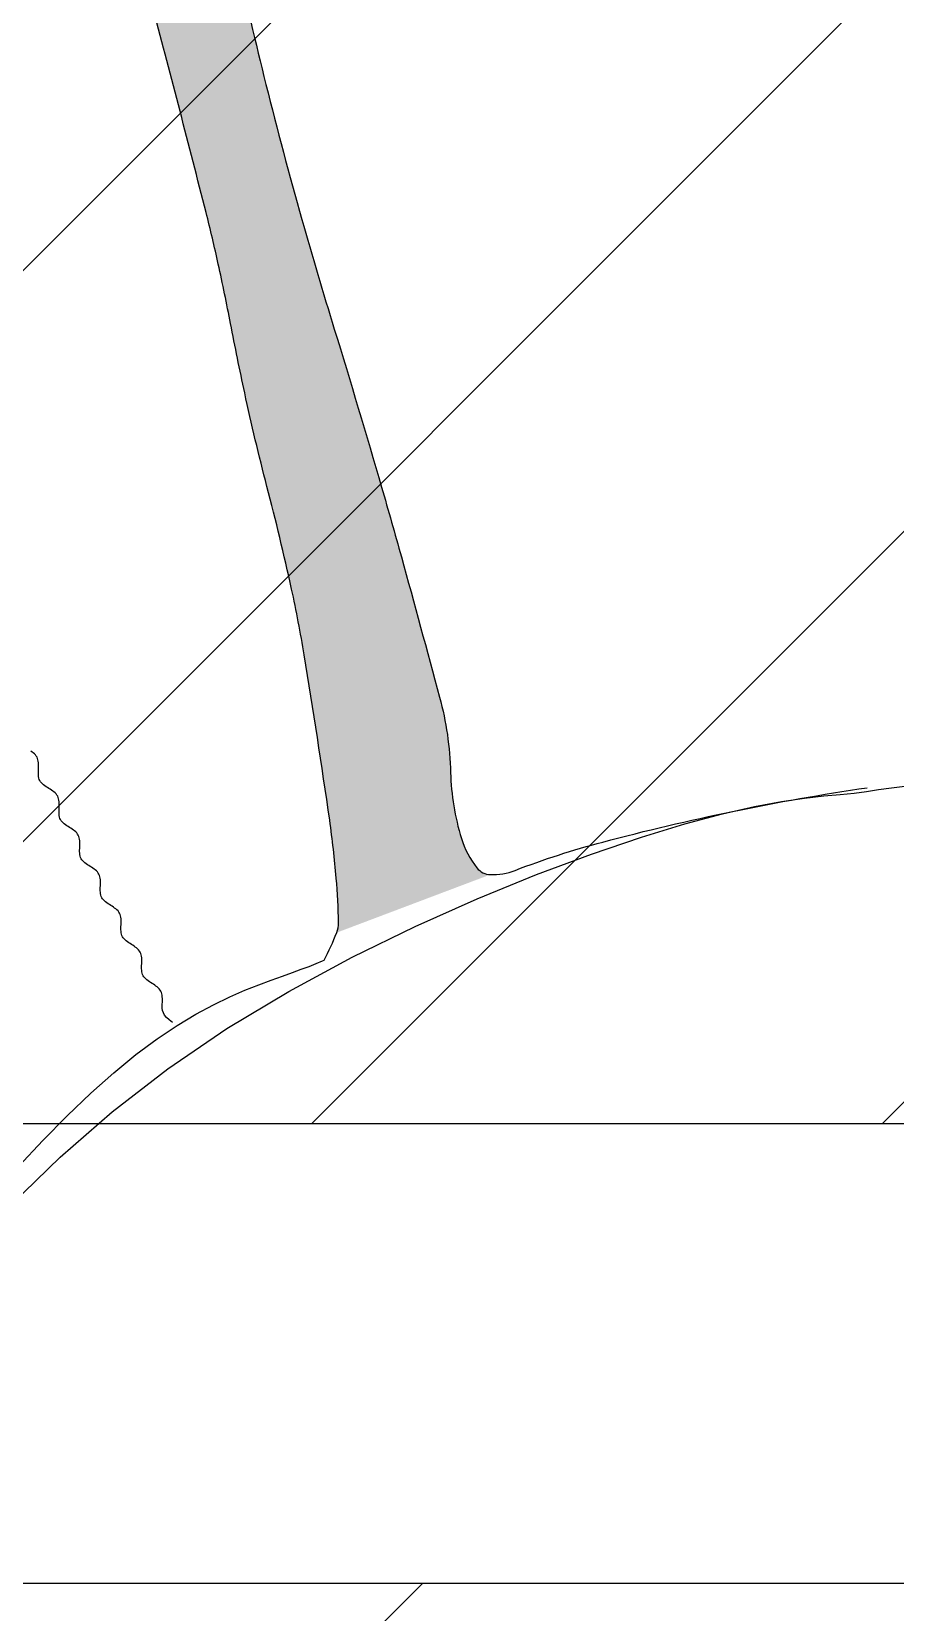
# Model space of a CAD drawing. Header units: metres. Extents: x 511779 to 512620, y 196282 to 196876.
# Drawn here: x 512546.58 to 512549.255, y 196392.411 to 196397.307 of the extents above; entities that cross this region are included whole.
import ezdxf

# ---------------------------------------------------------------- set-up
doc = ezdxf.new("R2010")
doc.units = ezdxf.units.M
doc.header["$MEASUREMENT"] = 0
doc.layers.get('0').update_dxf_attribs({"linetype": 'CONTINUOUS'})
for name, color, linetype in [('GRID', 7, 'CONTINUOUS'), ('KOP', 7, 'CONTINUOUS'), ('sungai', 45, 'CONTINUOUS')]:
    doc.layers.add(name, color=color, linetype=linetype)

msp = doc.modelspace()

# ---------------------------------------------------------------- hatches: boundary and pattern name
at = {"layer": 'KOP', "ltscale": 0.5}
h = msp.add_hatch(dxfattribs=at)
h.set_pattern_fill('ANSI31', color=1, scale=10, style=0)
h.set_pattern_definition([(45, (71.48764642782044, 0), (-0.8838834764831843, 0.8838834764831844), [])])
edge = h.paths.add_edge_path(flags=16)
edge.add_arc((512532.4233124773, 196433.4780518642), 3.056957776629637, 0, 360)
h.paths.add_polyline_path([(512523.8584816162, 196440.9503800698), (512543.8084816162, 196440.9503800698), (512543.8084816162, 196423.8503800698), (512523.8584816162, 196423.8503800698)])
h.paths.add_polyline_path([(512542.3834816162, 196440.9503800698), (512562.3334816162, 196440.9503800698), (512562.3334816162, 196423.8503800698), (512542.3834816162, 196423.8503800698)])
edge = h.paths.add_edge_path(flags=16)
edge.add_arc((512551.9547556879, 196433.4780518642), 3.056957776629637, 0, 360)
h.paths.add_polyline_path([(512560.9084816162, 196440.9503800698), (512580.8584816162, 196440.9503800698), (512580.8584816162, 196423.8503800698), (512560.9084816162, 196423.8503800698)])
edge = h.paths.add_edge_path(flags=16)
edge.add_arc((512570.1256127321, 196433.4780518642), 3.056957776629637, 0, 360)
h.paths.add_polyline_path([(512579.4334816162, 196425.2753800698), (512599.3834816162, 196425.2753800698), (512599.3834816162, 196408.1753800698), (512579.4334816162, 196408.1753800698)])
edge = h.paths.add_edge_path(flags=16)
edge.add_arc((512589.1438301366, 196417.6648362418), 3.056957776629637, 0, 360)
h.paths.add_polyline_path([(512560.9084816162, 196425.2753800698), (512580.8584816162, 196425.2753800698), (512580.8584816162, 196408.1753800698), (512560.9084816162, 196408.1753800698)])
h.paths.add_polyline_path([(512542.3834816162, 196425.2753800698), (512562.3334816162, 196425.2753800698), (512562.3334816162, 196408.1753800698), (512542.3834816162, 196408.1753800698)])
h.paths.add_polyline_path([(512523.8584816162, 196425.2753800698), (512543.8084816162, 196425.2753800698), (512543.8084816162, 196408.1753800698), (512523.8584816162, 196408.1753800698)])
h.paths.add_polyline_path([(512505.3334816162, 196425.2753800698), (512525.2834816162, 196425.2753800698), (512525.2834816162, 196408.1753800698), (512505.3334816162, 196408.1753800698)])
h.paths.add_polyline_path([(512523.8584816162, 196409.6003800698), (512543.8084816162, 196409.6003800698), (512543.8084816162, 196392.5003800698), (512523.8584816162, 196392.5003800698)])
h.paths.add_polyline_path([(512505.3334816162, 196409.6003800698), (512525.2834816162, 196409.6003800698), (512525.2834816162, 196392.5003800698), (512505.3334816162, 196392.5003800698)])
h.paths.add_polyline_path([(512542.3834816162, 196409.6003800698), (512562.3334816162, 196409.6003800698), (512562.3334816162, 196392.5003800698), (512542.3834816162, 196392.5003800698)])
h.paths.add_polyline_path([(512560.9084816162, 196409.6003800698), (512580.8584816162, 196409.6003800698), (512580.8584816162, 196392.5003800698), (512560.9084816162, 196392.5003800698)])
h.paths.add_polyline_path([(512579.4334816162, 196409.6003800698), (512599.3834816162, 196409.6003800698), (512599.3834816162, 196392.5003800698), (512579.4334816162, 196392.5003800698)])
h.paths.add_polyline_path([(512597.9584816162, 196393.9253800698), (512617.9084816162, 196393.9253800698), (512617.9084816162, 196376.8253800698), (512597.9584816162, 196376.8253800698)])
h.paths.add_polyline_path([(512579.4334816162, 196393.9253800698), (512599.3834816162, 196393.9253800698), (512599.3834816162, 196376.8253800698), (512579.4334816162, 196376.8253800698)])
h.paths.add_polyline_path([(512560.9084816162, 196393.9253800698), (512580.8584816162, 196393.9253800698), (512580.8584816162, 196376.8253800698), (512560.9084816162, 196376.8253800698)])
h.paths.add_polyline_path([(512542.3834816162, 196393.9253800698), (512562.3334816162, 196393.9253800698), (512562.3334816162, 196376.8253800698), (512542.3834816162, 196376.8253800698)])
h.paths.add_polyline_path([(512523.8584816162, 196393.9253800698), (512543.8084816162, 196393.9253800698), (512543.8084816162, 196376.8253800698), (512523.8584816162, 196376.8253800698)])
edge = h.paths.add_edge_path(flags=16)
edge.add_arc((512571.015476445, 196385.1874459698), 3.056957776629637, 0, 360)
edge = h.paths.add_edge_path(flags=16)
edge.add_arc((512551.7902022585, 196384.4810332218), 3.056957776629637, 0, 360)
edge = h.paths.add_edge_path(flags=16)
edge.add_arc((512532.9876566586, 196384.4810332218), 3.056957776629637, 0, 360)
edge = h.paths.add_edge_path(flags=16)
edge.add_arc((512533.8991902632, 196400.4207571687), 3.056957776629637, 0, 360)
edge = h.paths.add_edge_path(flags=16)
edge.add_arc((512514.3970986343, 196399.6911002335), 3.056957776629637, 0, 360)
edge = h.paths.add_edge_path(flags=16)
edge.add_arc((512515.1553478268, 196416.9260769553), 3.056957776629637, 0, 360)
edge = h.paths.add_edge_path(flags=16)
edge.add_arc((512533.5705415693, 196417.021041805), 3.056957776629637, 0, 360)
edge = h.paths.add_edge_path(flags=16)
edge.add_arc((512552.1483038872, 196417.1058428977), 3.056957776629637, 0, 360)
edge = h.paths.add_edge_path(flags=16)
edge.add_arc((512552.9491663512, 196400.5564671168), 3.056957776629637, 0, 360)
edge = h.paths.add_edge_path(flags=16)
edge.add_arc((512570.3513969104, 196400.5564671168), 3.056957776629637, 0, 360)
edge = h.paths.add_edge_path(flags=16)
edge.add_arc((512570.2938623375, 196416.8525121193), 3.056957776629637, 0, 360)
edge = h.paths.add_edge_path(flags=16)
edge.add_arc((512589.2652339239, 196401.2037743192), 3.056957776629637, 0, 360)
edge = h.paths.add_edge_path(flags=16)
edge.add_arc((512589.7984543237, 196384.8210215771), 3.056957776629637, 0, 360)
edge = h.paths.add_edge_path(flags=16)
edge.add_arc((512608.2133144493, 196384.9435886213), 3.056957776629637, 0, 360)
at = {"layer": 'sungai', "ltscale": 30}
h = msp.add_hatch(color=43, dxfattribs=at)
edge = h.paths.add_edge_path()
edge.add_arc((512547.2417268115, 196413.8060877305), 1.14961096698713, 63.89802727587298, 82.73543165502663)
edge.add_arc((512491.0775430281, 196334.5208294637), 98.17866142761527, 54.911244679581614, 55.002431680407085, ccw=False)
edge.add_arc((512545.5529243925, 196410.1909680558), 5.061557771841332, 66.85516754150962, 67.19181327077649, ccw=False)
edge.add_arc((512295.1955055736, 195824.5065413689), 642.0113868958862, 66.82744383583139, 66.85516754150927, ccw=False)
edge.add_arc((512517.6508991935, 196344.2212253518), 76.68868710575855, 66.74722848305208, 66.8274437483048, ccw=False)
edge.add_arc((512546.7013640786, 196411.8289965655), 3.103768552227899, 64.6402637302246, 66.74722848305379, ccw=False)
edge.add_arc((512555.963709823, 196431.3708814972), 18.52205664290056, 244.6402637263179, 245.5027197517105)
edge.add_arc((512548.7263084832, 196415.4878557509), 1.067816899719684, 245.5027197517124, 263.4524389813078)
edge.add_arc((512548.554210623, 196413.9884393217), 0.4414436151168121, 55.369210146792284, 83.45243898183952, ccw=False)
edge.add_arc((512548.6624333672, 196414.1451368982), 0.2510065051970183, 39.12908113722608, 55.36921014679427, ccw=False)
edge.add_arc((512547.1040432955, 196412.8773537216), 2.259949958410749, 33.732877959701796, 39.129081135097294, ccw=False)
edge.add_arc((512548.3907964747, 196413.7365786136), 0.712693948872103, 14.086789602728118, 33.73287795969702, ccw=False)
edge.add_arc((512549.4119300787, 196413.9928193689), 0.3400990800439676, 194.0867896006054, 222.6832531701698)
edge.add_arc((512549.4008961857, 196413.9826435552), 0.325089283985113, 222.6832531701399, 239.7749019262604)
edge.add_arc((512549.399295527, 196413.9798961171), 0.3219095788869822, 239.7749019240731, 256.9513905410537)
edge.add_arc((512549.4296028598, 196414.1106653343), 0.4561449043017892, 256.9513905410399, 270.0000000001563)
edge.add_arc((512549.4296028598, 196413.7581551796), 0.1036347495821608, 270.0000000005732, 297.5819930159522)
edge.add_arc((512549.1905515245, 196414.2157684402), 0.6199248204091942, 297.5819930159476, 306.2960739592311)
edge.add_arc((512550.3019964226, 196412.7025022403), 1.257649240289869, 120.1810406888726, 126.2960739607137, ccw=False)
edge.add_arc((512556.3437521917, 196402.3138207884), 13.27544916714165, 119.02409677710449, 120.18104068888249, ccw=False)
edge.add_arc((512552.077646704, 196410.0024510732), 4.482571840173581, 117.0330211212545, 119.02409677677471, ccw=False)
edge.add_arc((512550.6461888739, 196412.80784706), 1.333076934270043, 111.3462104739807, 117.03302112125519, ccw=False)
edge.add_arc((512551.3487662829, 196411.0101146787), 3.263221159601108, 107.71235515126091, 111.3462104732732, ccw=False)
edge.add_arc((512550.5728221111, 196413.4396601646), 0.7127740171753699, 98.11999783608792, 107.7123551512604, ccw=False)
edge.add_arc((512550.5130486437, 196413.858602162), 0.2895893475989084, 83.04504119128751, 98.1199978356749, ccw=False)
edge.add_arc((512550.523971147, 196413.9481406616), 0.1993871082222329, 60.286096412873576, 83.04504119131599, ccw=False)
edge.add_arc((512550.2874455277, 196413.5337008207), 0.6765712972195709, 47.98853851374071, 60.28609641312079, ccw=False)
edge.add_arc((512549.4211814282, 196412.5720040166), 1.970895148944703, 42.914723340749674, 47.988538513739115, ccw=False)
edge.add_arc((512550.4968418773, 196413.5720846139), 0.5021519437385952, 32.853168724396596, 42.914723342174625, ccw=False)
edge.add_arc((512547.4722856166, 196411.6189163548), 4.102541759147614, 30.497038499301084, 32.85316872438159, ccw=False)
edge.add_arc((512549.7188768497, 196412.9421033165), 1.495245093202319, 26.59381890589492, 30.497038496905873, ccw=False)
edge.add_line((512551.055928804, 196413.6114686577), (512551.1931756653, 196413.3373189041))
edge.add_line((512551.1931756653, 196413.337318904), (512551.3715969485, 196412.9809243599))
edge.add_arc((512552.011082422, 196413.3010708463), 0.715147148054572, 206.5939835723025, 212.237706652579)
edge.add_arc((512543.8155028213, 196408.132503361), 8.974105394932414, 30.64510848038458, 32.2377066488491, ccw=False)
edge.add_arc((512546.1721620776, 196409.528733227), 6.234890053049857, 28.64064519919208, 30.645108480384692, ccw=False)
edge.add_arc((512549.8300654046, 196411.5264544189), 2.067019288382555, 25.15899677991348, 28.640645196874914, ccw=False)
edge.add_arc((512551.45611471, 196412.29019428), 0.2705408113081099, 4.527499059051991, 25.15899677993741, ccw=False)
edge.add_arc((512551.4693841861, 196412.2912450187), 0.2572297989126539, -16.637078307703973, 4.527499059391005, ccw=False)
edge.add_arc((512550.9474236389, 196412.4472160868), 0.8019956081808536, 335.2454560878623, 343.36292169230717, ccw=False)
edge.add_arc((512552.9685767632, 196411.5152573711), 1.423674403095843, 155.2454560892168, 161.3358069813043)
edge.add_arc((512561.1004910031, 196408.7684193456), 10.00698077917881, 161.3358069813028, 162.4537453466103)
edge.add_arc((512553.079205137, 196411.3046421867), 1.594284823404633, 162.4537453468898, 165.2548078369576)
edge.add_arc((512552.3986161607, 196411.4837652433), 0.8905189361140244, 165.2548078369534, 172.8661628386674)
edge.add_arc((512552.1907503079, 196411.509780977), 0.6810313918713412, 172.8661628388166, 181.5717575504527)
edge.add_arc((512552.8549621837, 196411.5280064378), 1.345493267019152, 181.5717575504504, 185.447095085033)
edge.add_arc((512557.874327343, 196412.0066390691), 6.387627318785857, 185.4470950849282, 187.2254365693942)
edge.add_arc((512558.7391790429, 196412.1162853489), 7.259401813551246, 187.2254365693948, 188.9837811944846)
edge.add_arc((512551.8125478342, 196411.0212245699), 0.2467434009324699, 188.9837811952088, 198.5318875234666)
edge.add_arc((512552.4655725371, 196411.2401277783), 0.935481288117238, 198.5318875234352, 202.645382436435)
edge.add_arc((512567.6357310322, 196417.5689578278), 17.37287154813221, 202.6453824354416, 203.5997253587827)
edge.add_arc((512578.3922426109, 196422.2683007836), 29.11111526526396, 203.5997253587829, 203.8918657233407)
edge.add_arc((512490.0511636821, 196383.1359267143), 67.50921865371183, 23.700025745336973, 23.891865770544882, ccw=False)
edge.add_arc((512545.4017359411, 196407.4331588826), 7.06055166727436, 21.395008480981915, 23.700025745336973, ccw=False)
edge.add_arc((512551.7298094021, 196409.9124678152), 0.2641197716317089, 9.456510584428088, 21.395008479506828, ccw=False)
edge.add_arc((512551.9233252393, 196409.9447002811), 0.06793793993417749, -20.006303973204012, 9.456510584515286, ccw=False)
edge.add_arc((512551.119875269, 196410.2372322694), 0.9229857859664844, 332.0817648582969, 339.993696025257, ccw=False)
edge.add_arc((512551.1684800515, 196410.2114775527), 0.8679791471358637, 321.916476779348, 332.08176485830154, ccw=False)
edge.add_arc((512552.1700383211, 196409.4266205524), 0.4044671103699586, 141.9164767798447, 156.8303252085464)
edge.add_arc((512552.8144641147, 196409.1508229467), 1.105429964442695, 156.8303252085614, 160.3224503991495)
edge.add_arc((512567.4842158936, 196403.90477547), 16.68498808984462, 160.3224503996383, 161.2211813522419)
edge.add_arc((512556.8599251257, 196407.5171968085), 5.463350854325975, 161.2211813522422, 164.0355820599073)
edge.add_arc((512551.6812312375, 196408.9986834741), 0.07691667864792957, 164.0355820605987, 187.9253578981436)
edge.add_arc((512551.6670167602, 196408.9967046398), 0.06256512302995652, 187.925357898124, 211.4616336508029)
edge.add_arc((512557.3386551199, 196412.4670672189), 6.711692743482559, 211.4616336495907, 213.7182518632312)
edge.add_arc((512553.7993176772, 196410.1049932721), 2.456542585860138, 213.718251863227, 217.9792188394085)
edge.add_arc((512551.2503540566, 196408.1150130459), 0.7772225323693522, 30.400178459421227, 37.97921884115459, ccw=False)
edge.add_arc((512551.7356408504, 196408.3997311486), 0.2145790658803145, 4.769572989988774, 30.400178459427707, ccw=False)
edge.add_arc((512551.8157985199, 196408.4064193101), 0.1341428583820998, -27.814847726951825, 4.769572989365486, ccw=False)
edge.add_arc((512550.7066477543, 196408.9915755462), 1.388185617428477, 329.0044135481136, 332.18515227301447, ccw=False)
edge.add_arc((512546.5813166793, 196411.4698920429), 6.200711891246029, 327.49958263670885, 329.00441354768515, ccw=False)
edge.add_arc((512531.8738064215, 196420.8397600559), 23.63932664595426, 326.9433190978712, 327.4995826367083, ccw=False)
edge.add_arc((512548.1034597902, 196410.2772586769), 4.275234003908229, 325.63526433626146, 326.94331909683126, ccw=False)
edge.add_arc((512550.8581498108, 196408.3935723444), 0.9380808297047674, 317.82660513457097, 325.6352643362604, ccw=False)
edge.add_arc((512548.6491305367, 196410.3947203839), 3.918745122816553, 314.00832932254747, 317.82660513453425, ccw=False)
edge.add_arc((512549.4330954276, 196409.5831371178), 2.790353192714945, 307.44145483810286, 314.0083293225484, ccw=False)
edge.add_arc((512550.4632873732, 196408.2377205635), 1.095820469735211, 296.9535833856356, 307.44145483824644, ccw=False)
edge.add_arc((512548.885474304, 196411.3405646761), 4.576788103722906, 294.6598790931944, 296.9535833856334, ccw=False)
edge.add_arc((512553.7519154916, 196400.7406172752), 7.086879189779041, 114.6598790901319, 116.5031112671274)
edge.add_arc((512554.5763379175, 196399.0873065345), 8.934339268379812, 116.5031112671258, 118.0672332284105)
edge.add_arc((512546.4773679397, 196414.2762292658), 8.278931438834487, 296.44237392996985, 298.06723321716134, ccw=False)
edge.add_arc((512549.2881098886, 196408.6245252062), 1.966877170913961, 287.85766118908947, 296.44237392996604, ccw=False)
edge.add_arc((512549.7241433813, 196407.2711209515), 0.5449670881587881, 271.50842965898926, 287.8576611891216, ccw=False)
edge.add_arc((512549.6390986938, 196410.5006887404), 3.775654430279531, 270.0000000000283, 271.5084296589814, ccw=False)
edge.add_arc((512549.6390986937, 196432.054761075), 25.32972676480232, 269.4176350125937, 270.00000000007645, ccw=False)
edge.add_arc((512549.6889447185, 196436.9586762387), 30.23389525286236, 268.9022520912507, 269.41763501259345, ccw=False)
edge.add_arc((512549.3130179546, 196417.3399812527), 10.61159890707003, 268.0323119531901, 268.902252091696, ccw=False)
edge.add_arc((512548.9833385958, 196407.7440449429), 1.010001011800526, 255.98068624988548, 268.0323119531956, ccw=False)
edge.add_arc((512548.8313835952, 196407.1354607446), 0.3827330876669681, 236.3432222737785, 255.9806862498633, ccw=False)
edge.add_line((512548.6192665388, 196406.8168842691), (512548.3722215652, 196406.9813741212))
edge.add_line((512548.3722215651, 196406.9813741212), (512548.1251771109, 196407.1458639734))
edge.add_arc((512545.4421335714, 196403.1162463498), 4.8411301189109, 56.3431008762033, 57.94747233305736)
edge.add_arc((512558.3306005421, 196423.7000894517), 19.44481597554472, 237.1469642329335, 237.9474723302199, ccw=False)
edge.add_arc((512548.1367912031, 196407.9145027731), 0.6539007336919926, 225.0920187812913, 237.1469642329426, ccw=False)
edge.add_arc((512547.2853524184, 196407.0603247129), 0.5521540588662465, 45.09201879382691, 58.21520847411955)
edge.add_arc((512547.4833744051, 196407.3798908534), 0.1762082843900862, 58.21520847409568, 90.00000000013486)
edge.add_arc((512547.4833744051, 196407.0091438393), 0.5469552984567032, 89.99999999989139, 107.8828869150067)
edge.add_arc((512547.5729251357, 196406.7316060466), 0.8385827315347488, 107.8828869150072, 118.0425765672596)
edge.add_arc((512547.3119593416, 196407.2215326911), 0.2834870076397223, 118.042576567263, 135.5616374879733)
edge.add_arc((512547.6530395356, 196406.8870746213), 0.7611876453159013, 135.5616374879375, 146.1706798666987)
edge.add_arc((512545.8529487171, 196408.0934648369), 1.405769739432076, 318.3691475270402, 326.1706798665502, ccw=False)
edge.add_arc((512544.6261932579, 196409.1838111557), 3.047044869216245, 314.9641070717009, 318.3691475270395, ccw=False)
edge.add_arc((512546.7664310547, 196407.0408901746), 0.01839365814093981, 270, 314.9641070712092, ccw=False)
edge.add_line((512546.7664310547, 196407.0224965164), (512546.505661447, 196407.0224965164))
edge.add_line((512546.505661447, 196407.0224965164), (512546.1625440341, 196407.0224965164))
edge.add_arc((512546.1625440341, 196406.4274059656), 0.5950905508880651, 89.99999999998005, 97.75553078798507)
edge.add_arc((512546.706927822, 196402.4302372477), 4.629159398551598, 97.75553078851445, 100.534367000554)
edge.add_arc((512546.205694633, 196405.1256257261), 1.887562462582182, 100.5343670005523, 107.2210827343458)
edge.add_arc((512546.0957767596, 196405.4802510145), 1.516292972785312, 107.2210827343364, 114.682690472045)
edge.add_arc((512545.8817707969, 196405.9459038561), 1.003817489517971, 114.6826904720428, 120.932022843194)
edge.add_arc((512547.2807373677, 196403.6113630722), 3.72543247662756, 120.9320228431578, 124.174786691746)
edge.add_arc((512547.068344942, 196403.9241850594), 3.347321199049488, 124.1747866917427, 131.2729428757325)
edge.add_arc((512545.327977051, 196405.9070920045), 0.7089883260051256, 131.2729428755007, 146.7331484205455)
edge.add_arc((512555.0815267857, 196399.5082820305), 12.37417162995115, 146.7331484205422, 147.5404309167503)
edge.add_arc((512517.306427582, 196423.5362164642), 32.3952348102663, 327.04149953840005, 327.54043091566746, ccw=False)
edge.add_arc((512530.7634389474, 196414.8109821388), 16.35712803537088, 325.87224730368257, 327.0414995383998, ccw=False)
edge.add_arc((512545.3367917594, 196404.933782324), 1.24803280924574, 145.8722473036737, 150.1061416263211)
edge.add_arc((512544.4929211553, 196405.4189090853), 0.2746543777027071, 150.1061416262988, 175.3575707069833)
edge.add_arc((512540.8012040289, 196405.7186892851), 3.429214344260171, 348.264426653875, 355.3575707070731, ccw=False)
edge.add_arc((512531.1051654814, 196407.7329213212), 13.33225903822807, 346.73292615171624, 348.2644266538771, ccw=False)
edge.add_arc((512546.7826572947, 196404.0364308336), 2.775124097459645, 166.7329261524767, 170.0901245779408)
edge.add_arc((512545.8380098449, 196404.2014659886), 1.816168724897871, 170.0901245779411, 175.0765542551511)
edge.add_arc((512550.7432264041, 196403.7789185221), 6.739551286980906, 175.0765542552664, 177.664482045759)
edge.add_arc((512548.3191627016, 196403.8777841293), 4.313472301949071, 177.6644820457609, 180.0000000000661)
edge.add_arc((512560.6268740469, 196403.8777841293), 16.62118364720641, 180.0000000000972, 181.1897164801807)
edge.add_arc((512547.0815909017, 196403.5964830772), 3.072979863598264, 181.1897164801831, 185.8335793020583)
edge.add_arc((512552.9931046151, 196404.2004532553), 9.015266827160355, 185.8335793020661, 188.5443424477396)
edge.add_arc((512545.4403111938, 196403.0657041946), 1.377705443183953, 188.5443424477345, 200.7961445530416)
edge.add_arc((512544.42998094, 196402.6819935273), 0.2969644483626047, 200.7961445531809, 227.3726918933252)
edge.add_arc((512544.4834330501, 196402.7400666838), 0.3758923874801714, 227.3726918933196, 247.1920736986922)
edge.add_arc((512544.5523634896, 196402.9039822393), 0.5537117194738906, 247.1920736990814, 263.4954949210102)
edge.add_arc((512545.3230129923, 196409.6631609244), 7.356681449886144, 263.4954949210033, 265.2295033936615)
edge.add_arc((512544.2601696849, 196396.9274529251), 5.423298759068223, 83.20989886696123, 85.22950339228652, ccw=False)
edge.add_arc((512542.612487045, 196383.0892366968), 19.35926253848603, 82.59791379518578, 83.20989886696242, ccw=False)
edge.add_arc((512548.3504798369, 196427.2567425731), 25.17940758787192, 262.5979137740602, 263.1345277876686)
edge.add_arc((512545.4663316327, 196403.3023998427), 1.052061142093289, 263.1345277876785, 272.5586205168944)
edge.add_arc((512545.5519616519, 196401.3861418786), 0.8661091019953499, 82.16949031815471, 92.55862051462623, ccw=False)
edge.add_arc((512545.6356816515, 196401.9949017656), 0.2516193637667276, 51.37531336429947, 82.16949031817438, ccw=False)
edge.add_arc((512545.622054525, 196401.9778464356), 0.2734501416213781, 21.865071078455003, 51.37531336372308, ccw=False)
edge.add_arc((512544.1090867629, 196401.3707084274), 1.90369184450221, 17.5462375065606, 21.865071078466315, ccw=False)
edge.add_arc((512544.4359769791, 196401.474066615), 1.560850586186892, 12.77636549138532, 17.54623750839488, ccw=False)
edge.add_arc((512464.7721037812, 196383.4094330119), 83.24722448118622, 12.544041559312689, 12.776365491384922, ccw=False)
edge.add_arc((512525.9066353687, 196397.0119426755), 20.61768495249275, 12.077210456809212, 12.544041561314828, ccw=False)
edge.add_arc((512518.9505736353, 196395.5235859588), 27.73119326806893, 11.703593947563604, 12.07721045680978, ccw=False)
edge.add_arc((512504.0169071506, 196392.429995379), 42.98192103271207, 11.403493155395779, 11.703593955242695, ccw=False)
edge.add_arc((512543.6587431653, 196400.4257067649), 2.541760756436245, 6.718214425169322, 11.403493155394926, ccw=False)
edge.add_arc((512542.1760380718, 196400.2510510704), 4.034717221155447, 2.9998545323933854, 6.718214425315182, ccw=False)
edge.add_arc((512545.3457150481, 196400.4171587322), 0.860690773607955, -9.941769180474694, 2.9998545323849726, ccw=False)
edge.add_arc((512548.0134065252, 196399.9495677709), 1.847670192688061, 170.0582308194612, 178.8810152514256)
edge.add_arc((512548.0687014757, 196399.948487725), 1.902975690293666, 178.8810152514183, 185.4471001847906)
edge.add_arc((512546.3847246781, 196399.7879082534), 0.2113600063452077, 185.4471001848513, 205.2366041549186)
edge.add_arc((512546.4430060611, 196399.8153788828), 0.2757910167650351, 205.2366041548972, 222.3094626802242)
edge.add_arc((512546.7032602268, 196400.0522705348), 0.6277141411640765, 222.3094626797885, 233.6024970538228)
edge.add_arc((512548.3241052303, 196402.250931825), 3.359243016107604, 233.6024970538247, 235.9060414259119)
edge.add_arc((512544.1047467586, 196396.0175497254), 4.167910384220716, 53.838032399414885, 55.906041440622914, ccw=False)
edge.add_arc((512543.7769228623, 196395.5690107612), 4.723478300387253, 52.159779813416606, 53.83803239941511, ccw=False)
edge.add_arc((512546.6245094903, 196399.2347809371), 0.08164454777362883, 39.36857577981169, 52.15977982351262, ccw=False)
edge.add_arc((512546.6517643075, 196399.2571432737), 0.04638977282865776, 9.473949166565376, 39.36857577978287, ccw=False)
edge.add_arc((512542.5763781712, 196398.5770622368), 4.17813061370721, 6.359155495728203, 9.47394916629338, ccw=False)
edge.add_arc((512525.1143151388, 196396.6309818513), 21.74830062459367, 5.733242683039691, 6.359155495727407, ccw=False)
edge.add_arc((512525.6367362114, 196396.6834325503), 21.2232531478233, 5.099634783879878, 5.733242681555282, ccw=False)
edge.add_arc((512544.2937046654, 196398.3484027545), 2.492140055623281, -4.344949506274816, 5.099634783882209, ccw=False)
edge.add_arc((512547.6500296829, 196398.0933912719), 0.8738588272226918, 175.6550504937954, 191.6383237706066)
edge.add_arc((512548.274819939, 196398.2220778689), 1.511764074358828, 191.6383237706069, 199.839383577663)
edge.add_arc((512543.0859966836, 196396.3499565973), 4.004459709226858, 14.803113117948612, 19.83938357763799, ccw=False)
edge.add_arc((512475.1879402495, 196378.406569495), 74.23345093243468, 14.303706382996722, 14.803113117948897, ccw=False)
edge.add_arc((512542.4727217426, 196395.5618806685), 4.796094113376609, 12.338852418416593, 14.303706385016426, ccw=False)
edge.add_arc((512539.7462761582, 196394.9654824077), 7.587007299045558, 10.915267973024527, 12.338852418416877, ccw=False)
edge.add_arc((512557.2257016732, 196398.3363200448), 10.21447754672301, 190.91526797518, 192.1421633576529)
edge.add_arc((512553.9283332431, 196397.6268870847), 6.841654739489122, 192.1421633576533, 194.6388155552031)
edge.add_arc((512539.3674242491, 196393.8235188003), 8.207786480611174, 12.359419048206973, 14.638815553290499, ccw=False)
edge.add_arc((512543.5068755386, 196394.7305630895), 3.970123643557412, 9.356208833450978, 12.359419048208508, ccw=False)
edge.add_arc((512523.1488959214, 196391.3763054376), 24.60258298541654, 8.149907800324513, 9.356208833306823, ccw=False)
edge.add_arc((512544.3486891572, 196394.4123253895), 3.186499067325468, 4.905270475295197, 8.149907800325025, ccw=False)
edge.add_arc((512545.6594982087, 196394.5248228312), 1.870871443662977, 0.670382617221378, 4.905270475483803, ccw=False)
edge.add_arc((512547.447736037, 196394.5457468551), 0.08251120432509444, -21.017322833313017, 0.6703826173093717, ccw=False)
edge.add_line((512547.524757939, 196394.5161541959), (512548.0006232769, 196394.6959580145))
edge.add_arc((512548.0022635969, 196394.7512052669), 0.05527159809780247, 218.6948497549803, 268.29935754923963, ccw=False)
edge.add_arc((512548.1735234111, 196394.8883849771), 0.2746985718609549, 197.003253286632, 218.6948497558438, ccw=False)
edge.add_arc((512548.644802638, 196395.0324987576), 0.7675199303742687, 181.5474220767769, 197.0032532866072, ccw=False)
edge.add_arc((512546.875149551, 196394.9846930329), 1.002778755133487, 1.547422078730351, 15.05955584837795)
edge.add_arc((512482.4758174463, 196377.6571783359), 67.69248366601798, 15.05955584838522, 15.44062273265762)
edge.add_arc((512531.5283060387, 196391.2059089458), 16.80324375959976, 15.44062273177263, 16.20547453316899)
edge.add_arc((512516.6516608327, 196386.8823025114), 32.29544002692678, 16.20547453316902, 17.11235030040555)
edge.add_arc((512562.3484352583, 196400.9512489963), 15.51805647875988, 195.8040584446923, 197.1123502996177, ccw=False)
edge.add_arc((512561.0360034286, 196400.579767813), 14.1540639651702, 194.0531770788648, 195.8040584446923, ccw=False)
edge.add_arc((512559.0258429823, 196400.0765964263), 12.08188480685627, 192.1580739402106, 194.0531770785586, ccw=False)
edge.add_arc((512554.4672134228, 196399.0944769768), 7.41866037811273, 190.6374492546967, 192.1580739402115, ccw=False)
edge.add_arc((512538.942914188, 196396.1786798011), 8.377090313281219, 10.63744925062989, 12.06843966560989)
edge.add_arc((512544.6511426786, 196397.3991295605), 2.539850373369052, 12.06843966560875, 16.40725216830408)
edge.add_arc((512547.6946047676, 196398.2952877731), 0.6328079803449937, 187.7085918142396, 196.4072521692395, ccw=False)
edge.add_arc((512548.2574659466, 196398.3714755391), 1.200802067048205, 185.6377230171745, 187.7085918142407, ccw=False)
edge.add_arc((512910.041797905, 196434.08524054), 364.7436136601449, 185.5189081288063, 185.6377230235875, ccw=False)
edge.add_arc((512578.7182656305, 196402.0720559268), 31.87708330924692, 185.1354292210381, 185.5189081288063, ccw=False)
edge.add_arc((512531.9096489128, 196397.8653216066), 15.12018483129126, 5.135429208246269, 5.692234205918651)
edge.add_arc((512546.8150316427, 196399.3510362342), 0.1409397809094234, 5.692234205931538, 28.95944769385371)
edge.add_arc((512546.0277669376, 196398.9153764055), 1.040709308153648, 28.95944769549122, 37.47097764137678)
edge.add_arc((512546.637906789, 196399.3830623428), 0.2719435609373465, 37.47097764133699, 89.29180652380776)
edge.add_arc((512546.6446692697, 196399.9301471257), 0.2751830157386442, 217.7993838303367, 269.29180651974076, ccw=False)
edge.add_arc((512546.943829124, 196400.1621941424), 0.6537889274197057, 212.0375965139458, 217.7993838303348, ccw=False)
edge.add_arc((512546.59791885, 196399.9457296765), 0.245731599795992, 202.6327836687699, 212.0375965141507, ccw=False)
edge.add_arc((512546.6716018183, 196399.976450413), 0.3255623173477638, 156.6645160380189, 202.6327836687642, ccw=False)
edge.add_arc((512545.793979536, 196400.3550587846), 0.6302437139788825, 336.6645160382368, 369.2619299401202)
edge.add_arc((512527.3485945715, 196397.3470944461), 19.3192799638377, 9.261929940123814, 10.31754908940081)
edge.add_arc((512543.1812834756, 196400.2293914877), 3.226372390268052, 10.3175490907008, 12.90085671422463)
edge.add_arc((512533.1051400276, 196397.9214880011), 13.56344573283158, 12.90085671422254, 14.09630241040283)
edge.add_arc((512565.8433596821, 196406.1425143652), 20.19120284529517, 193.1165165048779, 194.0963024119594, ccw=False)
edge.add_arc((512549.2070623082, 196402.2660709536), 3.109247341262417, 187.4428678993345, 193.1165165048772, ccw=False)
edge.add_arc((512544.2535316992, 196401.6189506101), 1.886373764425726, 7.442867897395231, 14.72890545314519)
edge.add_arc((512545.749069713, 196402.0121041899), 0.3400220296298939, 14.72890545312463, 32.03775470378272)
edge.add_arc((512545.6951825884, 196401.9783823836), 0.4035907515640356, 32.03775470472385, 47.91550466975775)
edge.add_arc((512545.686184715, 196401.9684188209), 0.4170158887917121, 47.9155046697842, 65.4037089973308)
edge.add_arc((512545.5402629157, 196401.6496434501), 0.7676024095134766, 65.40370899755642, 78.27076505863909)
edge.add_arc((512544.7714154971, 196397.9465360257), 4.549682650568132, 78.2707650586441, 82.04024776141017)
edge.add_arc((512544.8972235819, 196398.8462926323), 3.641173087916412, 82.04024776157642, 86.25402136240135)
edge.add_arc((512544.545008742, 196393.4667473047), 9.032236362006804, 86.25402136240079, 87.47331282552086)
edge.add_arc((512545.4824481506, 196414.7105719262), 12.23226168503169, 266.4255821587272, 267.4733128198056, ccw=False)
edge.add_arc((512544.9331425179, 196405.9169571108), 3.421506995431931, 263.42625870662954, 266.4255821587287, ccw=False)
edge.add_arc((512544.7024523, 196403.9151248747), 1.406426282957623, 258.7473494190979, 263.42625870620816, ccw=False)
edge.add_arc((512544.4588041264, 196402.6905188689), 0.1578173361490854, 215.345131778837, 258.7473494191262, ccw=False)
edge.add_arc((512544.8108768075, 196402.9402168115), 0.5894470794188255, 193.2844439441018, 215.3451317791716, ccw=False)
edge.add_arc((512546.8228747835, 196403.415256224), 2.656763769995371, 188.225985760243, 193.2844439440915, ccw=False)
edge.add_arc((512545.5552442946, 196403.2320009859), 1.375955611550879, 181.1948755390659, 188.2259857605652, ccw=False)
edge.add_arc((512547.9415898832, 196403.2817742752), 3.762820217798653, 178.791695515266, 181.1948755390694, ccw=False)
edge.add_arc((512540.5007664829, 196403.4387162619), 3.679658110148325, 358.7916954897916, 361.2218843583889)
edge.add_arc((512542.5554752658, 196403.4825414306), 1.624482003787757, 1.221884358392265, 14.23170238982243)
edge.add_arc((512544.5760364394, 196403.9950117588), 0.4600547057637223, 169.649163505518, 194.2317023898306, ccw=False)
edge.add_arc((512548.5855821642, 196403.2626781951), 4.535931221038572, 168.6763241461701, 169.6491635055177, ccw=False)
edge.add_arc((512561.3793023165, 196400.7007424659), 17.58364328161842, 168.1822227751572, 168.6763241473992, ccw=False)
edge.add_arc((512565.9367179996, 196399.7471728814), 22.23975031016673, 167.5396452384983, 168.1822227751568, ccw=False)
edge.add_arc((512504.938516976, 196413.2258737527), 40.22988955825591, 347.5396452426908, 348.0174110370953)
edge.add_arc((512542.8087712221, 196405.1883298894), 1.516090106201945, 348.0174110370929, 360.6139825750643)
edge.add_arc((512544.8665129535, 196405.2103815298), 0.541769779310069, 159.4644427195886, 180.6139825751305, ccw=False)
edge.add_arc((512544.9913913939, 196405.1636030416), 0.6751221389308109, 150.2646534860466, 159.4644427196093, ccw=False)
edge.add_arc((512545.4707974904, 196404.8897625207), 1.227226147425206, 143.444462282228, 150.2646534856563, ccw=False)
edge.add_arc((512564.0246844562, 196391.1327564897), 24.3248869917438, 143.0955754756759, 143.4444622822322, ccw=False)
edge.add_arc((512624.6198092587, 196345.6293322555), 100.103055133199, 142.9235923694953, 143.0955754755194, ccw=False)
edge.add_arc((512580.7195182749, 196378.802454366), 45.07859167350428, 142.4611021575697, 142.9235923694951, ccw=False)
edge.add_arc((512561.051169898, 196393.9157346727), 20.27425395806393, 141.7714712501552, 142.4611021572685, ccw=False)
edge.add_arc((512545.6224135715, 196406.0694130982), 0.6335202382217452, 128.1222820123573, 141.7714712501725, ccw=False)
edge.add_arc((512546.3149793207, 196405.1868583178), 1.755371501588946, 119.93490616209101, 128.1222820126536, ccw=False)
edge.add_arc((512546.1290030229, 196405.5098255332), 1.382685299177861, 108.83117177647961, 119.9349061620797, ccw=False)
edge.add_arc((512545.9884347994, 196405.9220067787), 0.9471938472767972, 95.40582692058052, 108.83117177633531, ccw=False)
edge.add_arc((512546.1309074389, 196404.4164379612), 2.459488764707933, 91.03542407438317, 95.4058269205828, ccw=False)
edge.add_arc((512545.9997635708, 196411.6725683992), 4.797826692641267, 271.0354240750858, 274.1641699022863)
edge.add_arc((512545.7139290128, 196415.5985052677), 8.7341551456335, 274.1641699022857, 276.7805356242301)
edge.add_arc((512546.7071300023, 196407.2451357568), 0.3219479209510562, 276.7805356245136, 290.4391673579812)
edge.add_arc((512546.7746599516, 196407.0639324367), 0.1285702147278195, 290.4391673580001, 308.2552277430396)
edge.add_arc((512544.1444311756, 196410.3997356652), 4.376591706300077, 308.2552277426005, 311.2969095605425)
edge.add_arc((512546.3944341978, 196407.8383323464), 0.967295508849897, 311.296909560538, 326.0189940543491)
edge.add_arc((512547.5522934201, 196407.0579047881), 0.4290229190688356, 123.8355350012408, 146.0189940543705, ccw=False)
edge.add_arc((512547.4543823337, 196407.2039665793), 0.2531802971111076, 95.70343842943231, 123.8355350012485, ccw=False)
edge.add_arc((512547.4494510092, 196407.2533420971), 0.2035591351136842, 64.25003851078787, 95.70343842925621, ccw=False)
edge.add_arc((512547.1398454789, 196406.6114622968), 0.916205795354428, 60.286180694942175, 64.25003851076792, ccw=False)
edge.add_arc((512546.0298728007, 196404.6665631628), 3.155552125808258, 58.15060272154318, 60.28618069576828, ccw=False)
edge.add_arc((512546.0271983182, 196404.6622579562), 3.16062042538388, 49.453798305667306, 58.15060272154392, ccw=False)
edge.add_arc((512549.7843388331, 196409.0541281045), 2.619053289210359, 229.4537983042508, 239.0094465273103)
edge.add_arc((512549.4508137447, 196408.4988417859), 1.971301886129318, 239.0094465273109, 246.8371856208965)
edge.add_arc((512548.8576093623, 196407.1123076989), 0.4632010229353889, 246.8371856212343, 263.0267843922779)
edge.add_arc((512548.9228371074, 196407.6456059634), 1.000473484190531, 263.0267843922783, 273.9167481297417)
edge.add_arc((512549.2074335842, 196403.4889003641), 3.165963434054539, 87.80129632526263, 93.91674812991442, ccw=False)
edge.add_arc((512549.2157209542, 196403.7047540168), 2.94995074957352, 81.79457275216191, 87.80129632526553, ccw=False)
edge.add_arc((512549.7391223919, 196407.3344728508), 0.7173108826400872, 261.7945727522917, 273.9932569900636)
edge.add_arc((512549.7512153224, 196407.1612429172), 0.5436593669988641, 273.9932569900644, 289.7239660960399)
edge.add_arc((512549.0952243985, 196408.9909426101), 2.487399333814021, 289.7239660959436, 297.0601599559788)
edge.add_arc((512534.6547181052, 196437.2586177968), 34.22995251513314, 297.0601599559811, 297.6514803590537)
edge.add_arc((512528.120819682, 196449.7295086137), 48.30883550952959, 297.6514803585566, 298.1492313874801)
edge.add_arc((512532.9428346417, 196440.7173231076), 38.08771444249208, 298.1492313874799, 298.7804293467616)
edge.add_arc((512550.3857562185, 196408.9630790496), 1.858064584561254, 298.7804293510146, 301.6384836195843)
edge.add_arc((512551.0767741057, 196407.8415341157), 0.5407306256500307, 301.638483619567, 314.0826328945254)
edge.add_arc((512547.087207149, 196411.9609456425), 6.275379335940605, 314.0826328948717, 317.7289551845658)
edge.add_arc((512548.9991207037, 196410.2230035597), 3.691611520540581, 317.7289551845638, 318.9350428766057)
edge.add_arc((512533.8371808622, 196423.4332851751), 23.80121022648579, 318.9350428759034, 319.410028632853)
edge.add_arc((512549.9933828678, 196409.590649838), 2.525839105733161, 319.4100286328515, 328.3603768638639)
edge.add_arc((512551.9295917957, 196408.3976396018), 0.2515967185075844, 328.3603768636346, 356.9873447019447)
edge.add_arc((512552.0681706174, 196408.3903463003), 0.1128261089532264, 356.9873447019609, 386.5938592417344)
edge.add_arc((512549.9466009611, 196407.3282277419), 2.485409856302754, 26.59385924138715, 32.83501886910279)
edge.add_arc((512551.4833569269, 196408.3199292562), 0.6564509197192843, 32.83501886910594, 57.99666700659547)
edge.add_arc((512551.951430155, 196409.0689060511), 0.226758447306083, 194.4908930415252, 237.9966670065777, ccw=False)
edge.add_arc((512552.0060966449, 196409.0830344968), 0.283221161588249, 157.9838851497977, 194.4908930415057, ccw=False)
edge.add_arc((512553.5363154222, 196408.4642852828), 1.933802906385926, 144.214738114835, 157.9838851498402, ccw=False)
edge.add_arc((512566.5498474885, 196399.0837176743), 17.975843471554, 143.7118895343789, 144.2147381148332, ccw=False)
edge.add_arc((512553.5657188452, 196408.6173607782), 1.867524271369799, 142.151759624116, 143.711889534009, ccw=False)
edge.add_arc((512552.4917629474, 196409.4518555817), 0.5074644023477289, 134.8522766625761, 142.151759624131, ccw=False)
edge.add_arc((512551.4953393845, 196410.453430513), 0.9053385774619094, 314.8522766630051, 320.3156411547449)
edge.add_arc((512551.9613152306, 196410.0667847481), 0.2998400747858622, 320.3156411547275, 412.4035413401858)
edge.add_arc((512552.920923179, 196411.3130203995), 1.273039676888441, 191.5065778289418, 232.4035413402012, ccw=False)
edge.add_arc((512560.4797200224, 196412.8517787253), 8.986870560674364, 188.8527612390843, 191.506577828944, ccw=False)
edge.add_arc((512552.061642826, 196411.5406527632), 0.4673004439681133, 177.195741711432, 188.8527612389205, ccw=False)
edge.add_arc((512552.0861349376, 196411.5394530745), 0.4918219200171446, 142.2581625268791, 177.1957417114291, ccw=False)
edge.add_arc((512551.1692115468, 196412.249202101), 0.667700475270636, 322.2581625269929, 352.117648685607)
edge.add_arc((512549.6609242948, 196412.4580207329), 2.190374325954867, 352.1176486856087, 357.394133694831)
edge.add_arc((512551.7332834418, 196412.3637028349), 0.1158699754782728, 357.3941336949483, 380.4832624773993)
edge.add_arc((512550.9704859612, 196412.0787584974), 0.9301508066865797, 20.48326247739418, 27.92744852313898)
edge.add_arc((512545.157579148, 196408.9974164054), 7.50925064679996, 27.92744852172899, 30.54579963925532)
edge.add_arc((512542.891453872, 196407.660125496), 10.14053754543834, 30.54579963925474, 32.2556238026968)
edge.add_arc((512555.0461031833, 196415.3308061557), 4.232174156416622, 209.6088143567872, 212.2556237986172, ccw=False)
edge.add_arc((512552.5081323825, 196413.8885215902), 1.313016648856368, 199.4985964752661, 209.6088143567856, ccw=False)
edge.add_arc((512549.7026515248, 196412.8951260544), 1.663148254764014, 19.49859647425725, 28.47931806065785)
edge.add_arc((512549.8325581393, 196412.9655988871), 1.515357359724735, 28.47931806066108, 35.39645643079754)
edge.add_arc((512548.8669203887, 196412.2794457371), 2.699951134175203, 35.39645642959903, 40.57717767889535)
edge.add_arc((512550.2455784712, 196413.4601463758), 0.8848059315727496, 40.57717767889617, 48.61199372918848)
edge.add_arc((512550.1780561908, 196413.3835250552), 0.9869337197924455, 48.61199373037312, 56.21909271435849)
edge.add_arc((512550.4738302694, 196413.8256657461), 0.4549838198423908, 56.21909271434841, 78.70384685182188)
edge.add_arc((512550.5239573331, 196414.0766148797), 0.1990772153695125, 78.70384685193837, 112.987192843829)
edge.add_arc((512551.9500407638, 196410.7148838109), 3.850782259641913, 112.9871928438366, 115.8821917237668)
edge.add_arc((512547.2117786306, 196420.4806732782), 7.003791521241845, 293.73566907358276, 295.8821917214746, ccw=False)
edge.add_arc((512411.6654475125, 196728.7422767642), 343.7500224775313, 293.7126600836215, 293.735669073582, ccw=False)
edge.add_arc((512755.7504890118, 195945.3650230549), 511.8634635151624, 113.7126600322193, 113.7315157204713)
edge.add_arc((512551.680040371, 196409.5565733978), 4.794884900643667, 113.7315157204717, 117.7657698410169)
edge.add_arc((512549.3508980573, 196413.9805893442), 0.2047971904085236, 278.153724482077, 297.76576984096874, ccw=False)
edge.add_arc((512549.3722829513, 196413.8313346505), 0.05401828845644048, 205.1511104494669, 278.15372448215135, ccw=False)
edge.add_arc((512547.4783315252, 196412.9420818943), 2.038306368128484, 25.15111044955095, 36.26511021497775)
edge.add_arc((512522.554041821, 196394.6567276312), 32.95067278974549, 36.2651102149778, 36.90441858322656)
edge.add_arc((512548.7813462031, 196414.3519077958), 0.1517152321156232, 36.90441858222472, 46.33668824109277)
edge.add_arc((512548.7848363789, 196414.3555647415), 0.1466600784185309, 46.33668824107035, 69.09948057925268)
edge.add_arc((512546.9030793784, 196409.4278643171), 5.421434090874474, 69.09948058091825, 72.81946209761325)
edge.add_arc((512545.5222049398, 196404.9616097975), 10.09628635042033, 72.81946209761274, 74.16329248058676)
edge.add_arc((512554.6389063041, 196437.1007433711), 23.31087082623174, 253.2789094630116, 254.16329247788622, ccw=False)
edge.add_arc((512548.6955558918, 196417.3169859619), 2.653657283520979, 249.06823508188512, 253.27890946301238, ccw=False)

# ---------------------------------------------------------------- linework, layer by layer
at = {"color": 5, "linetype": 'Continuous', "lineweight": -3}
for points in [[(512542.3834816162, 196409.6003800698), (512562.3334816162, 196409.6003800698), (512562.3334816162, 196392.5003800698), (512542.3834816162, 196392.5003800698)], [(512542.3834816162, 196393.9253800698), (512562.3334816162, 196393.9253800698), (512562.3334816162, 196376.8253800698), (512542.3834816162, 196376.8253800698)]]:
    msp.add_lwpolyline(points, close=True, dxfattribs=at)
at = {"layer": 'GRID', "color": 42, "ltscale": 30}
msp.add_lwpolyline([(512546.5180627727, 196393.6743667898), (512546.6682654849, 196393.820794924), (512546.8290540426, 196393.9613776711), (512547.0012623793, 196394.0945817273), (512547.1849007064, 196394.2190718924), (512547.376684348, 196394.3343053804), (512547.5725049071, 196394.4399375091), (512547.7682539863, 196394.5356235959), (512547.959823188, 196394.6210189584), (512548.1431041151, 196394.6957789143), (512548.3139883702, 196394.7595587812), (512548.4683675558, 196394.8120138765), (512548.6031317254, 196394.8531231759), (512548.7191647345, 196394.8841602869), (512548.8183488895, 196394.9067224748), (512548.9025664969, 196394.9224070049), (512548.9736998627, 196394.9328111427), (512549.0336312933, 196394.9395321536), (512549.0842430952, 196394.9441673028), (512549.1274175748, 196394.9483138559), (512549.1654880428, 196394.9532451241), (512549.2025918291, 196394.9589386022), (512549.2433172681, 196394.9650478314), (512549.2922526941, 196394.9712263524)], dxfattribs=at)
at = {"layer": 'sungai', "color": 43, "ltscale": 30}
for points in [[(512547.2149516011, 196397.5320364902, 0.008269135826860292), (512547.3055595997, 196397.1428449173, 0.007639809792983845), (512547.4169814161, 196396.7249310911, 0.005708562119757172), (512547.5173691731, 196396.3851176297, -0.003957012663913819), (512547.6639069185, 196395.8954062632, -0.003337307945855315), (512547.7250683475, 196395.6795977545, -0.001662719482486273), (512547.8434891494, 196395.2452379497, -0.05902621382297509), (512547.8775626093, 196395.0117723984, 0.06754120911380973), (512547.910832421, 196394.8080559715, 0.0949310826389878), (512547.9591248549, 196394.7166509837, 0.219884879271053), (512548.0006232767, 196394.6959580145, 0.09945630219798647), (512548.0772490696, 196394.708999273, -0.02686113861948674), (512548.3485636867, 196394.7968461216, -0.0142532993725033), (512548.7510850615, 196394.8914828504, -0.01392459421096286), (512549.1679064787, 196394.9649930571)], [(512547.4858775305, 196394.4312442689, 0.03130227632006995), (512547.5247579389, 196394.5161541959, 0.09491395189281432), (512547.5302415936, 196394.5467122459, 0.01848028751611759), (512547.5235174635, 196394.68479838, 0.01415834702998805), (512547.5030063344, 196394.8640547899, 0.005263529806381566), (512547.4241834501, 196395.3759935441, 0.01310472669207927), (512547.3849880897, 196395.5803423469, 0.009946071443082252), (512547.3087710565, 196395.8978306851, -0.0108941312298516), (512547.2397351052, 196396.1878267924, -0.005353392140148823), (512547.1960215089, 196396.4021361461, 0.00621163882712237), (512547.1580303664, 196396.5867718055, 0.00857350281521242), (512547.1201357458, 196396.7468118167, 0.002179076406900944), (512546.9575464039, 196397.3730892017, 0.02197841325589935)]]:
    msp.add_lwpolyline(points, format="xyb", dxfattribs=at)
at = {"layer": 'sungai', "color": 43, "lineweight": -3, "ltscale": 30}
msp.add_lwpolyline([(512547.0166814903, 196394.2379319081), (512547.0056805336, 196394.245733709), (512546.9974796115, 196394.253394033), (512546.9916771011, 196394.2608890796), (512546.9878713798, 196394.2681950486), (512546.9856608249, 196394.2752881398), (512546.984643814, 196394.2821445527), (512546.9844187241, 196394.2887404871), (512546.9845839327, 196394.2950521427), (512546.984793638, 196394.3010600933), (512546.9849253215, 196394.3067624096), (512546.9849122856, 196394.3121615365), (512546.9846878326, 196394.3172599188), (512546.9841852651, 196394.3220600013), (512546.9833378852, 196394.3265642289), (512546.9820789956, 196394.3307750464), (512546.9803418982, 196394.3346948986), (512546.9780823638, 196394.338331835), (512546.9753460339, 196394.3417163228), (512546.972201018, 196394.3448844338), (512546.9687154256, 196394.3478722398), (512546.9649573665, 196394.3507158126), (512546.9609949499, 196394.353451224), (512546.9568962858, 196394.3561145459), (512546.9527294834, 196394.35874185), (512546.9485626542, 196394.3613692048), (512546.9444639166, 196394.3640326652), (512546.9405013911, 196394.3667682826), (512546.9367431978, 196394.3696121087), (512546.9332574571, 196394.3726001951), (512546.9301122892, 196394.3757685932), (512546.9273758144, 196394.3791533545), (512546.925116153, 196394.3827905307), (512546.9233787192, 196394.3867041549), (512546.9221181024, 196394.3908701871), (512546.9212661858, 196394.3952525692), (512546.9207548529, 196394.3998152427), (512546.9205159867, 196394.4045221494), (512546.9204814706, 196394.409337231), (512546.9205831881, 196394.4142244291), (512546.9207530222, 196394.4191476856), (512546.920922857, 196394.424070941), (512546.9210245785, 196394.4289581312), (512546.9209900738, 196394.4337731914), (512546.9207512297, 196394.4384800564), (512546.9202399331, 196394.4430426613), (512546.9193880707, 196394.4474249409), (512546.9181275296, 196394.4515908302), (512546.9163901965, 196394.4555042641), (512546.914130662, 196394.4591412005), (512546.9113943321, 196394.4625256883), (512546.9082493162, 196394.4656937993), (512546.9047637238, 196394.4686816052), (512546.9010056647, 196394.4715251781), (512546.8970432481, 196394.4742605895), (512546.892944584, 196394.4769239114), (512546.8887777816, 196394.4795512155), (512546.8846109524, 196394.4821785703), (512546.8805122148, 196394.4848420307), (512546.8765496893, 196394.4875776481), (512546.872791496, 196394.4904214743), (512546.8693057553, 196394.4934095606), (512546.8661605874, 196394.4965779587), (512546.8634241126, 196394.49996272), (512546.8611644513, 196394.5035998962), (512546.8594270174, 196394.5075135203), (512546.8581664006, 196394.5116795526), (512546.857314484, 196394.5160619347), (512546.856803151, 196394.5206246082), (512546.8565642849, 196394.5253315149), (512546.8565297689, 196394.5301465965), (512546.8566314862, 196394.5350337947), (512546.8568013204, 196394.5399570511), (512546.856971155, 196394.5448803064), (512546.8570728767, 196394.5497674967), (512546.857038372, 196394.5545825569), (512546.8567995279, 196394.559289422), (512546.8562882313, 196394.5638520268), (512546.8554363689, 196394.5682343064), (512546.8541758278, 196394.5724001957), (512546.8524384947, 196394.5763136296), (512546.8501789602, 196394.579950566), (512546.8474426303, 196394.5833350538), (512546.8442976143, 196394.5865031647), (512546.840812022, 196394.5894909707), (512546.8370539628, 196394.5923345436), (512546.8330915463, 196394.595069955), (512546.8289928822, 196394.5977332769), (512546.8248260798, 196394.600360581), (512546.8206592505, 196394.6029879358), (512546.816560513, 196394.6056513962), (512546.8125979875, 196394.6083870136), (512546.8088397941, 196394.6112308397), (512546.8053540535, 196394.6142189261), (512546.8022088856, 196394.6173873242), (512546.7994724108, 196394.6207720855), (512546.7972127494, 196394.6244092617), (512546.7954753157, 196394.6283228859), (512546.7942146988, 196394.6324889182), (512546.7933627822, 196394.6368713002), (512546.7928514492, 196394.6414339737), (512546.7926125831, 196394.6461408804), (512546.792578067, 196394.6509559619), (512546.7926797845, 196394.6558431601), (512546.7928496186, 196394.6607664166), (512546.7930194533, 196394.665689672), (512546.7931211749, 196394.6705768622), (512546.7930866701, 196394.6753919224), (512546.792847826, 196394.6800987875), (512546.7923365294, 196394.6846613923), (512546.791484667, 196394.6890436719), (512546.7902241259, 196394.6932095612), (512546.7884867928, 196394.6971229951), (512546.7862272584, 196394.7007599315), (512546.7834909284, 196394.7041444193), (512546.7803459125, 196394.7073125303), (512546.7768603202, 196394.7103003362), (512546.773102261, 196394.7131439091), (512546.7691398445, 196394.7158793205), (512546.7650411803, 196394.7185426424), (512546.7608743779, 196394.7211699465), (512546.7567075487, 196394.7237973013), (512546.7526088112, 196394.7264607617), (512546.7486462857, 196394.7291963791), (512546.7448880924, 196394.7320402052), (512546.7414023516, 196394.7350282916), (512546.7382571838, 196394.7381966896), (512546.735520709, 196394.741581451), (512546.7332610476, 196394.7452186271), (512546.7315236138, 196394.7491322514), (512546.730262997, 196394.7532982837), (512546.7294110804, 196394.7576806657), (512546.7288997474, 196394.7622433392), (512546.7286608812, 196394.7669502459), (512546.7286263652, 196394.7717653275), (512546.7287280826, 196394.7766525256), (512546.7288979168, 196394.7815757821), (512546.7290677514, 196394.7864990374), (512546.7291694731, 196394.7913862277), (512546.7291349684, 196394.7962012879), (512546.7288961243, 196394.8009081529), (512546.7283848276, 196394.8054707578), (512546.7275329652, 196394.8098530374), (512546.7262724242, 196394.8140189267), (512546.7245350911, 196394.8179323606), (512546.7222755566, 196394.821569297), (512546.7195392267, 196394.8249537848), (512546.7163942107, 196394.8281218957), (512546.7129086184, 196394.8311097017), (512546.7091505592, 196394.8339532746), (512546.7051881427, 196394.836688686), (512546.7010894785, 196394.8393520079), (512546.6969226761, 196394.841979312), (512546.6927558469, 196394.8446066668), (512546.6886571094, 196394.8472701271), (512546.6846945839, 196394.8500057446), (512546.6809363907, 196394.8528495707), (512546.6774506498, 196394.8558376571), (512546.6743054819, 196394.8590060552), (512546.6715690072, 196394.8623908165), (512546.6693093458, 196394.8660279927), (512546.6675719121, 196394.8699416169), (512546.6663112951, 196394.8741076491), (512546.6654593785, 196394.8784900312), (512546.6649480456, 196394.8830527047), (512546.6647091794, 196394.8877596114), (512546.6646746633, 196394.892574693), (512546.6647763808, 196394.8974618911), (512546.664946215, 196394.9023851476), (512546.6651160496, 196394.9073084029), (512546.6652177713, 196394.9121955932), (512546.6651832665, 196394.9170106534), (512546.6649444224, 196394.9217175184), (512546.6644331258, 196394.9262801233), (512546.6635812634, 196394.9306624029), (512546.6623207223, 196394.9348282922), (512546.6605833892, 196394.9387417262), (512546.6583238548, 196394.9423786625), (512546.6555875248, 196394.9457631503), (512546.6524425088, 196394.9489312613), (512546.6489569165, 196394.9519190672), (512546.6451988574, 196394.9547626401), (512546.6412364409, 196394.9574980515), (512546.6371377767, 196394.9601613734), (512546.6329709743, 196394.9627886775), (512546.6288041451, 196394.9654160323), (512546.6247054075, 196394.9680794927), (512546.620742882, 196394.9708151101), (512546.6169846888, 196394.9736589363), (512546.613498948, 196394.9766470226), (512546.6103537802, 196394.9798154206), (512546.6076173053, 196394.983200182), (512546.605357644, 196394.9868373581), (512546.6036202101, 196394.9907509824), (512546.6023595934, 196394.9949170146), (512546.6015076768, 196394.9992993967), (512546.6009963438, 196395.0038620702), (512546.6007574776, 196395.0085689769), (512546.6007229616, 196395.0133840585), (512546.600824679, 196395.0182712566), (512546.6009945131, 196395.0231945131), (512546.6011643478, 196395.0281177684), (512546.6012660695, 196395.0330049587), (512546.6012315647, 196395.0378200189), (512546.6009927206, 196395.0425268839), (512546.600481424, 196395.0470894888), (512546.5996295616, 196395.0514717684), (512546.5983690205, 196395.0556376577), (512546.5966316874, 196395.0595510916), (512546.5943721529, 196395.063188028), (512546.591635823, 196395.0665725158), (512546.588490807, 196395.0697406267), (512546.5850052147, 196395.0727284328), (512546.5812471556, 196395.0755720056), (512546.577284739, 196395.078307417)], dxfattribs=at)
at = {"layer": 'sungai', "color": 43, "ltscale": 30}
msp.add_lwpolyline([(512546.5390099892, 196393.7920721277), (512546.6146780687, 196393.872943983), (512546.6895762722, 196393.948753971), (512546.7630468139, 196394.0187786684), (512546.8344319082, 196394.0822946521), (512546.9030737698, 196394.1385784986), (512546.9684076157, 196394.1871555713), (512547.0302406746, 196394.2285463784), (512547.088473177, 196394.2635202146), (512547.1430053543, 196394.2928463746), (512547.1937374375, 196394.317294153), (512547.2405696576, 196394.3376328447), (512547.2834022456, 196394.3546317442), (512547.3221354326, 196394.3690601463), (512547.3567509408, 196394.3816127871), (512547.3875564579, 196394.392686169), (512547.4149411625, 196394.4026022354), (512547.4392942333, 196394.4116829301), (512547.4610048493, 196394.4202501968), (512547.4804621889, 196394.4286259792), (512547.4858775305, 196394.4312442689)], dxfattribs=at)

doc.saveas('drawing.dxf')
